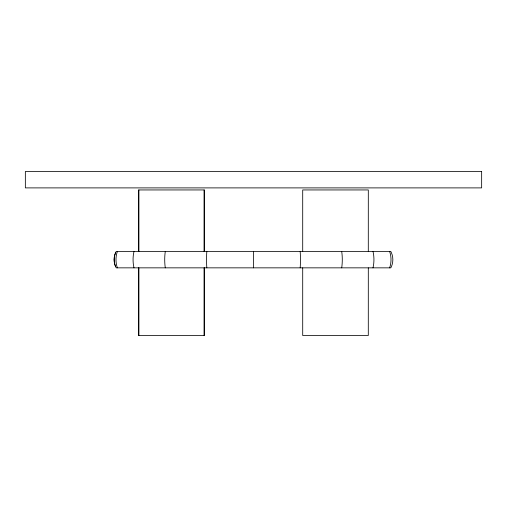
<?xml version="1.0" encoding="UTF-8"?>
<svg xmlns="http://www.w3.org/2000/svg" width="507" height="507" viewBox="0 0 507 507"><rect width="100%" height="100%" fill="white"/><g stroke="black" fill="none" stroke-linecap="round" stroke-linejoin="round"><path stroke-width="0.76" d="M115.583 252.733L116.198 251.453L390.802 251.453L391.417 252.733A16.547 15.578 -90 0 1 391.423 266.574L390.802 267.848L116.198 267.848L115.583 266.568A16.547 15.578 -90 0 1 115.577 252.727A16.547 15.578 90 0 0 115.577 266.574M368.297 251.453L368.31 189.948L302.704 189.948L302.704 251.453M368.31 267.848L368.297 335.507L302.704 335.507L302.704 267.848M253.5 251.453L253.5 267.848M204.283 251.453L204.283 189.948L138.703 189.948L138.703 251.453M204.283 267.848L204.283 335.507L138.703 335.507L138.703 267.848M204.15 189.948L204.15 251.453M204.15 267.848L204.15 335.507M138.836 189.948L138.836 251.453M138.836 267.848L138.836 335.507M389.623 251.447A17.27 11.547 90 0 1 389.623 267.854M372.994 251.447A17.346 7.941 90 0 1 372.994 267.854M341.705 251.447A17.377 4.931 -90 0 1 341.705 267.854M300.182 251.447A17.39 2.364 90 0 1 300.182 267.848M206.818 267.848A17.39 2.364 90 0 1 206.818 251.447M165.295 267.854A17.377 4.931 -90 0 1 165.295 251.447M134.006 267.854A17.346 7.941 -90 0 1 134.006 251.447M117.377 267.854A17.27 11.547 -90 0 1 117.377 251.447M481.65 171.493L25.35 171.493L25.35 187.894L481.65 187.894L481.65 171.493"/></g></svg>
